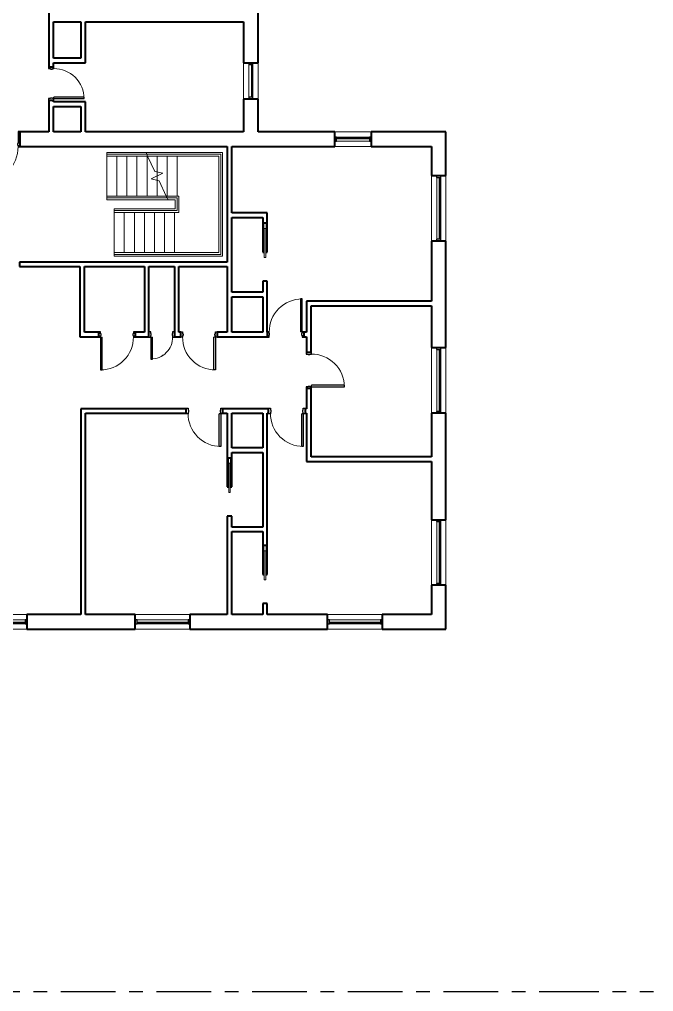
# Model space of a CAD drawing. Header units: inches. Extents: x -1361 to 84, y -1428 to 792.
# Drawn here: x -611 to 84, y -1174 to -106 of the extents above; entities that cross this region are included whole.
import ezdxf

# ---------------------------------------------------------------- set-up
doc = ezdxf.new("R2010")
doc.units = ezdxf.units.IN
doc.header["$MEASUREMENT"] = 0
doc.linetypes.add('Grid Line', pattern=[105, 60, -15, 15, -15])
for name, color, linetype, lineweight in [('A-DOOR', 31, 'Continuous', 15), ('A-DOOR-FRAM', 31, 'Continuous', 25), ('A-FLOR-HRAL', 11, 'Continuous', 9), ('A-GLAZ-CURT', 52, 'Continuous', 9), ('A-GLAZ-CWMG', 51, 'Continuous', 9), ('I-WALL', 2, 'Continuous', 15), ('S-GRID', 1, 'Continuous', 9), ('S-STRS', 31, 'Continuous', 9), ('S-STRS-MBND', 31, 'Continuous', 9)]:
    doc.layers.add(name, color=color, linetype=linetype, lineweight=lineweight)

# ---------------------------------------------------------------- blocks, each defined once
blk = doc.blocks.new('Door-Single_CE_ - HM Door-2_ HM Frame-5121650-LEVEL 2 Map Export')
at = {"layer": 'A-DOOR'}
for p, q in [((16.25, -39), (16.25, -3)), ((16.25, -3), (18, -3)), ((18, -3), (18, -39)), ((18, -39), (16.25, -39))]:
    blk.add_line(p, q, dxfattribs=at)
at = {"layer": 'A-DOOR', "lineweight": 25}
for p, q in [((16.25, -39), (16.25, -3)), ((18, -3), (16.25, -3)), ((18, -3), (18, -39)), ((18, -39), (16.25, -39))]:
    blk.add_line(p, q, dxfattribs=at)
at = {"layer": 'A-DOOR', "lineweight": 9}
blk.add_arc((18, -3), 36, 179.5, 270, dxfattribs=at)
blk.add_arc((18, -3), 36, 179.5, 270, dxfattribs=at)
blk.add_arc((18, -3), 36, 179.5, 270, dxfattribs=at)
blk.add_arc((18, -3), 36, 179.5, 270, dxfattribs=at)
at = {"layer": 'A-DOOR-FRAM'}
for p, q in [((-20, 3), (-18, 3)), ((-20, -3), (-20, 3)), ((-18, 3), (-18, 0.75)), ((-18, 0.75), (-17.5, 0.75)), ((-17.5, 0.75), (-17.5, -1.25)), ((17.5, 0.75), (18, 0.75)), ((17.5, -1.25), (17.5, 0.75)), ((18, 3), (20, 3)), ((18, 0.75), (18, 3)), ((20, 3), (20, -3)), ((-18, -3), (-20, -3)), ((-18, -1.25), (-18, -3)), ((-17.5, -1.25), (-18, -1.25)), ((18, -1.25), (17.5, -1.25)), ((18, -3), (18, -1.25)), ((20, -3), (18, -3))]:
    blk.add_line(p, q, dxfattribs=at)
blk = doc.blocks.new('Door-Single_CE_ - HM Door-2_ HM Frame-5139876-LEVEL 2 Map Export')
at = {"layer": 'A-DOOR'}
for p, q in [((18, 39), (16.25, 39)), ((16.25, 39), (16.25, 3)), ((18, 3), (18, 39)), ((16.25, 3), (18, 3))]:
    blk.add_line(p, q, dxfattribs=at)
at = {"layer": 'A-DOOR', "lineweight": 25}
for p, q in [((18, 39), (16.25, 39)), ((16.25, 39), (16.25, 3)), ((18, 3), (18, 39)), ((18, 3), (16.25, 3))]:
    blk.add_line(p, q, dxfattribs=at)
at = {"layer": 'A-DOOR', "lineweight": 9}
blk.add_arc((18, 3), 36, 90, 180.5, dxfattribs=at)
blk.add_arc((18, 3), 36, 90, 180.5, dxfattribs=at)
blk.add_arc((18, 3), 36, 90, 180.5, dxfattribs=at)
blk.add_arc((18, 3), 36, 90, 180.5, dxfattribs=at)
at = {"layer": 'A-DOOR-FRAM'}
for p, q in [((-18, 3), (-20, 3)), ((-20, 3), (-20, -3)), ((-18, 1.25), (-18, 3)), ((-17.5, 1.25), (-18, 1.25)), ((-17.5, -0.75), (-17.5, 1.25)), ((18, 1.25), (17.5, 1.25)), ((17.5, 1.25), (17.5, -0.75)), ((20, 3), (18, 3)), ((18, 3), (18, 1.25)), ((20, -3), (20, 3)), ((-20, -3), (-18, -3)), ((-18, -3), (-18, -0.75)), ((-18, -0.75), (-17.5, -0.75)), ((17.5, -0.75), (18, -0.75)), ((18, -0.75), (18, -3)), ((18, -3), (20, -3))]:
    blk.add_line(p, q, dxfattribs=at)
blk = doc.blocks.new('Door-Single_CE_ - HM Door-2_ HM Frame-5183316-LEVEL 2 Map Export')
at = {"layer": 'A-DOOR'}
for p, q in [((16.5, 36), (14.75, 36)), ((14.75, 36), (14.75, 3)), ((16.5, 3), (16.5, 36)), ((14.75, 3), (16.5, 3))]:
    blk.add_line(p, q, dxfattribs=at)
at = {"layer": 'A-DOOR', "lineweight": 25}
for p, q in [((16.5, 36), (14.75, 36)), ((14.75, 36), (14.75, 3)), ((16.5, 3), (16.5, 36)), ((16.5, 3), (14.75, 3))]:
    blk.add_line(p, q, dxfattribs=at)
at = {"layer": 'A-DOOR', "lineweight": 9}
for end in [180.5, 180.5, 180.52223, 180.52223]:
    blk.add_arc((16.5, 3), 33, 90, end, dxfattribs=at)
at = {"layer": 'A-DOOR-FRAM'}
for p, q in [((-16.5, 3), (-18.5, 3)), ((-18.5, 3), (-18.5, -3)), ((-16.5, 1.25), (-16.5, 3)), ((-16, 1.25), (-16.5, 1.25)), ((-16, -0.75), (-16, 1.25)), ((16.5, 1.25), (16, 1.25)), ((16, 1.25), (16, -0.75)), ((18.5, 3), (16.5, 3)), ((16.5, 3), (16.5, 1.25)), ((18.5, -3), (18.5, 3)), ((-18.5, -3), (-16.5, -3)), ((-16.5, -3), (-16.5, -0.75)), ((-16.5, -0.75), (-16, -0.75)), ((16, -0.75), (16.5, -0.75)), ((16.5, -0.75), (16.5, -3)), ((16.5, -3), (18.5, -3))]:
    blk.add_line(p, q, dxfattribs=at)
blk = doc.blocks.new('Door-Single_CE_ - HM Door-2_ HM Frame-5154440-LEVEL 2 Map Export')
at = {"layer": 'A-DOOR'}
for p, q in [((19.5, 47.5), (17.75, 47.5)), ((17.75, 47.5), (17.75, 8.5)), ((19.5, 8.5), (19.5, 47.5)), ((17.75, 8.5), (19.5, 8.5))]:
    blk.add_line(p, q, dxfattribs=at)
at = {"layer": 'A-DOOR', "lineweight": 25}
for p, q in [((19.5, 47.5), (17.75, 47.5)), ((17.75, 47.5), (17.75, 8.5)), ((19.5, 8.5), (19.5, 47.5)), ((19.5, 8.5), (17.75, 8.5))]:
    blk.add_line(p, q, dxfattribs=at)
at = {"layer": 'A-DOOR', "lineweight": 9}
for end in [180.5, 180.5, 180.48038, 180.48038]:
    blk.add_arc((19.5, 8.5), 39, 90, end, dxfattribs=at)
at = {"layer": 'A-DOOR-FRAM'}
for p, q in [((-19.5, 8.5), (-21.5, 8.5)), ((-21.5, 8.5), (-21.5, -8.5)), ((-19.5, 6.75), (-19.5, 8.5)), ((-19, 6.75), (-19.5, 6.75)), ((-19.5, -8.5), (-19.5, 4.75)), ((-19.5, 4.75), (-19, 4.75)), ((-19, 4.75), (-19, 6.75)), ((19.5, 6.75), (19, 6.75)), ((19, 6.75), (19, 4.75)), ((19, 4.75), (19.5, 4.75)), ((21.5, 8.5), (19.5, 8.5)), ((19.5, 8.5), (19.5, 6.75)), ((19.5, 4.75), (19.5, -8.5)), ((21.5, -8.5), (21.5, 8.5)), ((-21.5, -8.5), (-19.5, -8.5)), ((19.5, -8.5), (21.5, -8.5))]:
    blk.add_line(p, q, dxfattribs=at)
blk = doc.blocks.new('Railing - Railing-5200160-LEVEL 2 Map Export')
at = {"layer": 'A-FLOR-HRAL'}
for p, q in [((-450.3, -300.2), (-438.5, -300.2)), ((-449.3, -302.2), (-438.5, -302.2)), ((-438.5, -300.2), (-436.5, -300.2)), ((-438.5, -302.2), (-438.5, -316.2)), ((-436.5, -300.2), (-436.5, -318.2)), ((-507.4, -318.2), (-507.4, -316.2)), ((-441.4, -316.2), (-507.4, -316.2)), ((-441.4, -318.2), (-507.4, -318.2)), ((-438.5, -316.2), (-441.4, -316.2)), ((-436.5, -318.2), (-441.4, -318.2))]:
    blk.add_line(p, q, dxfattribs=at)
blk = doc.blocks.new('Railing - Railing-5200164-LEVEL 2 Map Export')
at = {"layer": 'A-FLOR-HRAL'}
for p, q in [((-471.7, -254.2), (-438.5, -254.2)), ((-470.8, -256.2), (-438.5, -256.2)), ((-438.5, -254.2), (-390.5, -254.2)), ((-438.5, -256.2), (-392.5, -256.2)), ((-392.5, -256.2), (-392.5, -362.2)), ((-390.5, -254.2), (-390.5, -364.2)), ((-507.4, -364.2), (-507.4, -362.2)), ((-441.4, -362.2), (-507.4, -362.2)), ((-392.5, -362.2), (-441.4, -362.2)), ((-441.4, -364.2), (-507.4, -364.2)), ((-390.5, -364.2), (-441.4, -364.2))]:
    blk.add_line(p, q, dxfattribs=at)
blk = doc.blocks.new('Railing - Railing-5200195-LEVEL 2 Map Export')
at = {"layer": 'A-FLOR-HRAL'}
for p, q in [((-515.5, -300.2), (-450.3, -300.2)), ((-515.5, -302.2), (-515.5, -300.2)), ((-515.5, -302.2), (-449.3, -302.2)), ((-449.3, -302.2), (-450.3, -300.2))]:
    blk.add_line(p, q, dxfattribs=at)
blk = doc.blocks.new('Railing - Railing-5200199-LEVEL 2 Map Export')
at = {"layer": 'A-FLOR-HRAL'}
for p, q in [((-515.5, -254.2), (-471.7, -254.2)), ((-515.5, -256.2), (-515.5, -254.2)), ((-515.5, -256.2), (-470.8, -256.2)), ((-470.8, -256.2), (-471.7, -254.2))]:
    blk.add_line(p, q, dxfattribs=at)
blk = doc.blocks.new('Door-Pocket-Single - Single Pocket Door-5172794-LEVEL 2 Map Export')
at = {"layer": 'A-DOOR'}
for p, q in [((-10, 0.75), (-42, 0.75)), ((-42, 0.75), (-42, -0.75)), ((-10, -0.75), (-10, 0.75)), ((-42, -0.75), (-10, -0.75))]:
    blk.add_line(p, q, dxfattribs=at)
blk = doc.blocks.new('Door-Single_CE_ - WD Door-2_ WD Frame-5215058-LEVEL 2 Map Export')
at = {"layer": 'A-DOOR'}
for p, q in [((12, 27), (10, 27)), ((10, 27), (10, 3)), ((12, 3), (12, 27)), ((10, 3), (12, 3))]:
    blk.add_line(p, q, dxfattribs=at)
at = {"layer": 'A-DOOR', "lineweight": 25}
for p, q in [((12, 27), (10, 27)), ((10, 27), (10, 3)), ((12, 3), (12, 27)), ((12, 3), (10, 3))]:
    blk.add_line(p, q, dxfattribs=at)
at = {"layer": 'A-DOOR', "lineweight": 9}
for end in [180.5, 180.5, 180.6124, 180.6124]:
    blk.add_arc((12, 3), 24, 90, end, dxfattribs=at)
at = {"layer": 'A-DOOR-FRAM'}
for p, q in [((-12, 3), (-14, 3)), ((-14, 3), (-14, -3)), ((-12, 1), (-12, 3)), ((-11.5, 1), (-12, 1)), ((-11.5, -1), (-11.5, 1)), ((12, 1), (11.5, 1)), ((11.5, 1), (11.5, -1)), ((14, 3), (12, 3)), ((12, 3), (12, 1)), ((14, -3), (14, 3)), ((-14, -3), (-12, -3)), ((-12, -3), (-12, -1)), ((-12, -1), (-11.5, -1)), ((11.5, -1), (12, -1)), ((12, -1), (12, -3)), ((12, -3), (14, -3))]:
    blk.add_line(p, q, dxfattribs=at)
blk = doc.blocks.new('System Panel - zGlazed-5218104-LEVEL 2 Map Export')
at = {"layer": 'A-GLAZ-CURT', "lineweight": 15}
for p, q in [((18, -0.5), (-18, -0.5)), ((-18, -0.5), (-18, -1.5)), ((-18, -1.5), (18, -1.5)), ((18, -1.5), (18, -0.5))]:
    blk.add_line(p, q, dxfattribs=at)
blk = doc.blocks.new('Rectangular Mullion - 4 1_2_ x 2_ Rectangular_CE_-5163835-LEVEL 2 Map Export')
at = {"layer": 'A-GLAZ-CWMG'}
for p, q in [((-359.8, 321.8), (-359.8, 285.8)), ((-355.3, 321.8), (-355.3, 285.8))]:
    blk.add_line(p, q, dxfattribs=at)
blk = doc.blocks.new('Rectangular Mullion - 4 1_2_ x 2_ Rectangular_CE_-5218101-LEVEL 2 Map Export')
at = {"layer": 'A-GLAZ-CWMG', "lineweight": 25}
for p, q in [((-2, 2.25), (0, 2.25)), ((-2, -2.25), (-2, 2.25)), ((0, 2.25), (0, -2.25)), ((0, -2.25), (-2, -2.25))]:
    blk.add_line(p, q, dxfattribs=at)
blk = doc.blocks.new('Rectangular Mullion - 4 1_2_ x 2_ Rectangular_CE_-5218102-LEVEL 2 Map Export')
at = {"layer": 'A-GLAZ-CWMG', "lineweight": 25}
for p, q in [((0, 2.25), (-2, 2.25)), ((-2, 2.25), (-2, -2.25)), ((0, -2.25), (0, 2.25)), ((-2, -2.25), (0, -2.25))]:
    blk.add_line(p, q, dxfattribs=at)
blk = doc.blocks.new('System Panel - zGlazed-5229311-LEVEL 2 Map Export')
at = {"layer": 'A-GLAZ-CURT', "lineweight": 15}
for p, q in [((34, -0.5), (-34, -0.5)), ((-34, -0.5), (-34, -1.5)), ((-34, -1.5), (34, -1.5)), ((34, -1.5), (34, -0.5))]:
    blk.add_line(p, q, dxfattribs=at)
blk = doc.blocks.new('Rectangular Mullion - 4 1_2_ x 2_ Rectangular_CE_-5229025-LEVEL 2 Map Export')
at = {"layer": 'A-GLAZ-CWMG'}
for p, q in [((-153.6, -657.7), (-153.6, -725.7)), ((-149.1, -657.7), (-149.1, -725.7))]:
    blk.add_line(p, q, dxfattribs=at)
blk = doc.blocks.new('System Panel - zGlazed-5221513-LEVEL 2 Map Export')
at = {"layer": 'A-GLAZ-CURT', "lineweight": 15}
for p, q in [((18, 1.5), (-18, 1.5)), ((-18, 1.5), (-18, 0.5)), ((-18, 0.5), (18, 0.5)), ((18, 0.5), (18, 1.5))]:
    blk.add_line(p, q, dxfattribs=at)
blk = doc.blocks.new('Rectangular Mullion - 4 1_2_ x 2_ Rectangular_CE_-5221512-LEVEL 2 Map Export')
at = {"layer": 'A-GLAZ-CWMG'}
for p, q in [((-227.5, -235.5), (-263.5, -235.5)), ((-227.5, -240), (-263.5, -240))]:
    blk.add_line(p, q, dxfattribs=at)
blk = doc.blocks.new('Rectangular Mullion - 4 1_2_ x 2_ Rectangular_CE_-5218122-LEVEL 2 Map Export')
at = {"layer": 'A-GLAZ-CWMG', "lineweight": 25}
for p, q in [((-2, 2.25), (0, 2.25)), ((-2, -2.25), (-2, 2.25)), ((0, 2.25), (0, -2.25)), ((0, -2.25), (-2, -2.25))]:
    blk.add_line(p, q, dxfattribs=at)
blk = doc.blocks.new('Rectangular Mullion - 4 1_2_ x 2_ Rectangular_CE_-5218123-LEVEL 2 Map Export')
at = {"layer": 'A-GLAZ-CWMG', "lineweight": 25}
for p, q in [((0, 2.25), (-2, 2.25)), ((-2, 2.25), (-2, -2.25)), ((0, -2.25), (0, 2.25)), ((-2, -2.25), (0, -2.25))]:
    blk.add_line(p, q, dxfattribs=at)
blk = doc.blocks.new('System Panel - zGlazed-5230621-LEVEL 2 Map Export')
at = {"layer": 'A-GLAZ-CURT', "lineweight": 15}
for p, q in [((28, 1.5), (-28, 1.5)), ((-28, 1.5), (-28, 0.5)), ((-28, 0.5), (28, 0.5)), ((28, 0.5), (28, 1.5))]:
    blk.add_line(p, q, dxfattribs=at)
blk = doc.blocks.new('Rectangular Mullion - 4 1_2_ x 2_ Rectangular_CE_-5230058-LEVEL 2 Map Export')
at = {"layer": 'A-GLAZ-CWMG'}
for p, q in [((-271.4, -765.5), (-215.4, -765.5)), ((-271.4, -770), (-215.4, -770))]:
    blk.add_line(p, q, dxfattribs=at)

msp = doc.modelspace()

# ---------------------------------------------------------------- linework, layer by layer
at = {"layer": 'I-WALL', "lineweight": 40}
for p, q in [((-579.1, -62.7), (-579.1, -158.2)), ((-349.5, -153.7), (-349.5, -71.2)), ((-574.1, -108.7), (-544.1, -108.7)), ((-574.1, -148.7), (-574.1, -108.7)), ((-544.1, -108.7), (-544.1, -148.7)), ((-539.1, -108.7), (-365.5, -108.7)), ((-539.1, -153.7), (-539.1, -108.7)), ((-365.5, -108.7), (-365.5, -153.7)), ((-544.1, -148.7), (-574.1, -148.7)), ((-579.1, -158.2), (-574.1, -158.2)), ((-574.1, -158.2), (-574.1, -153.7)), ((-574.1, -153.7), (-539.1, -153.7)), ((-365.5, -153.7), (-349.5, -153.7)), ((-574.1, -195.2), (-579.1, -195.2)), ((-579.1, -195.2), (-579.1, -229.7)), ((-574.1, -196.7), (-574.1, -195.2)), ((-539.1, -196.7), (-574.1, -196.7)), ((-574.1, -229.7), (-574.1, -201.7)), ((-574.1, -201.7), (-544.1, -201.7)), ((-544.1, -201.7), (-544.1, -229.7)), ((-539.1, -229.7), (-539.1, -196.7)), ((-365.5, -193.7), (-365.5, -229.7)), ((-349.5, -193.7), (-365.5, -193.7)), ((-349.5, -229.7), (-349.5, -193.7)), ((-579.1, -229.7), (-611, -229.7)), ((-611, -229.7), (-611, -245.7)), ((-544.1, -229.7), (-574.1, -229.7)), ((-365.5, -229.7), (-539.1, -229.7)), ((-265.5, -229.7), (-349.5, -229.7)), ((-265.5, -245.7), (-265.5, -229.7)), ((-143.4, -229.7), (-225.5, -229.7)), ((-225.5, -229.7), (-225.5, -245.7)), ((-143.4, -277.7), (-143.4, -229.7)), ((-611, -245.7), (-383.5, -245.7)), ((-383.5, -245.7), (-383.5, -372.7)), ((-378.5, -318.7), (-378.5, -245.7)), ((-378.5, -245.7), (-265.5, -245.7)), ((-225.5, -245.7), (-159.4, -245.7)), ((-159.4, -245.7), (-159.4, -277.7)), ((-159.4, -277.7), (-143.4, -277.7)), ((-339.5, -318.7), (-378.5, -318.7)), ((-339.5, -361.7), (-339.5, -318.7)), ((-378.5, -405.7), (-378.5, -323.7)), ((-378.5, -323.7), (-344.5, -323.7)), ((-344.5, -323.7), (-344.5, -361.7)), ((-343.5, -361.7), (-343.5, -329.7)), ((-343.5, -329.7), (-340.5, -329.7)), ((-340.5, -329.7), (-340.5, -361.7)), ((-159.4, -349.7), (-159.4, -415.7)), ((-143.4, -349.7), (-159.4, -349.7)), ((-143.4, -466.7), (-143.4, -349.7)), ((-344.5, -361.7), (-343.5, -361.7)), ((-340.5, -361.7), (-339.5, -361.7)), ((-383.5, -372.7), (-611.5, -372.7)), ((-611.5, -372.7), (-611.5, -377.7)), ((-611.5, -377.7), (-545.1, -377.7)), ((-545.1, -377.7), (-545.1, -454.7)), ((-540.1, -449.7), (-540.1, -377.7)), ((-540.1, -377.7), (-474.4, -377.7)), ((-474.4, -377.7), (-474.4, -449.7)), ((-469.4, -377.7), (-441.4, -377.7)), ((-469.4, -454.7), (-469.4, -377.7)), ((-441.4, -377.7), (-441.4, -454.7)), ((-436.4, -377.7), (-383.5, -377.7)), ((-436.4, -449.7), (-436.4, -377.7)), ((-383.5, -377.7), (-383.5, -449.7)), ((-339.5, -393.7), (-344.5, -393.7)), ((-344.5, -393.7), (-344.5, -405.7)), ((-339.5, -449.7), (-339.5, -393.7)), ((-344.5, -405.7), (-378.5, -405.7)), ((-378.5, -449.7), (-378.5, -410.7)), ((-378.5, -410.7), (-344.5, -410.7)), ((-344.5, -410.7), (-344.5, -449.7)), ((-296.4, -415.7), (-296.4, -449.7)), ((-159.4, -415.7), (-296.4, -415.7)), ((-291.4, -471.7), (-291.4, -420.7)), ((-291.4, -420.7), (-159.4, -420.7)), ((-159.4, -420.7), (-159.4, -466.7)), ((-545.1, -454.7), (-524.4, -454.7)), ((-524.4, -449.7), (-540.1, -449.7)), ((-524.4, -454.7), (-524.4, -449.7)), ((-474.4, -449.7), (-484.4, -449.7)), ((-484.4, -449.7), (-484.4, -454.7)), ((-484.4, -454.7), (-469.4, -454.7)), ((-441.4, -454.7), (-434.5, -454.7)), ((-434.5, -449.7), (-436.4, -449.7)), ((-434.5, -454.7), (-434.5, -449.7)), ((-383.5, -449.7), (-394.5, -449.7)), ((-394.5, -449.7), (-394.5, -454.7)), ((-394.5, -454.7), (-339.4, -454.7)), ((-344.5, -449.7), (-378.5, -449.7)), ((-339.4, -449.7), (-339.5, -449.7)), ((-339.4, -454.7), (-339.4, -449.7)), ((-296.4, -449.7), (-299.4, -449.7)), ((-299.4, -449.7), (-299.4, -454.7)), ((-299.4, -454.7), (-296.4, -454.7)), ((-296.4, -454.7), (-296.4, -471.7)), ((-159.4, -466.7), (-143.4, -466.7)), ((-296.4, -471.7), (-291.4, -471.7)), ((-291.4, -511.7), (-296.4, -511.7)), ((-296.4, -511.7), (-296.4, -533.7)), ((-291.4, -586.7), (-291.4, -511.7)), ((-428.5, -533.7), (-544.1, -533.7)), ((-544.1, -533.7), (-544.1, -759.7)), ((-428.5, -538.7), (-428.5, -533.7)), ((-338, -533.7), (-388.5, -533.7)), ((-388.5, -533.7), (-388.5, -538.7)), ((-338, -538.7), (-338, -533.7)), ((-296.4, -533.7), (-298, -533.7)), ((-298, -533.7), (-298, -538.7)), ((-539.1, -538.7), (-428.5, -538.7)), ((-539.1, -759.7), (-539.1, -538.7)), ((-388.5, -538.7), (-383.5, -538.7)), ((-383.5, -538.7), (-383.5, -619.7)), ((-378.5, -538.7), (-344.5, -538.7)), ((-378.5, -576.7), (-378.5, -538.7)), ((-344.5, -538.7), (-344.5, -576.7)), ((-339.5, -538.7), (-338, -538.7)), ((-339.5, -715.7), (-339.5, -538.7)), ((-298, -538.7), (-296.4, -538.7)), ((-296.4, -538.7), (-296.4, -591.7)), ((-159.4, -538.7), (-159.4, -586.7)), ((-143.4, -538.7), (-159.4, -538.7)), ((-143.4, -655.7), (-143.4, -538.7)), ((-344.5, -576.7), (-378.5, -576.7)), ((-378.5, -619.7), (-378.5, -581.7)), ((-378.5, -581.7), (-344.5, -581.7)), ((-344.5, -581.7), (-344.5, -663.7)), ((-159.4, -586.7), (-291.4, -586.7)), ((-382.5, -619.7), (-382.5, -587.7)), ((-382.5, -587.7), (-379.5, -587.7)), ((-379.5, -587.7), (-379.5, -619.7)), ((-296.4, -591.7), (-159.4, -591.7)), ((-159.4, -591.7), (-159.4, -655.7)), ((-383.5, -619.7), (-382.5, -619.7)), ((-379.5, -619.7), (-378.5, -619.7)), ((-378.5, -651.7), (-383.5, -651.7)), ((-383.5, -651.7), (-383.5, -759.7)), ((-378.5, -663.7), (-378.5, -651.7)), ((-159.4, -655.7), (-143.4, -655.7)), ((-344.5, -663.7), (-378.5, -663.7)), ((-378.5, -759.7), (-378.5, -668.7)), ((-378.5, -668.7), (-344.5, -668.7)), ((-344.5, -668.7), (-344.5, -715.7)), ((-343.5, -715.7), (-343.5, -683.7)), ((-343.5, -683.7), (-340.5, -683.7)), ((-340.5, -683.7), (-340.5, -715.7)), ((-344.5, -715.7), (-343.5, -715.7)), ((-340.5, -715.7), (-339.5, -715.7)), ((-159.4, -727.7), (-159.4, -759.7)), ((-143.4, -727.7), (-159.4, -727.7)), ((-143.4, -775.7), (-143.4, -727.7)), ((-339.5, -747.7), (-344.5, -747.7)), ((-344.5, -747.7), (-344.5, -759.7)), ((-339.5, -759.7), (-339.5, -747.7)), ((-544.1, -759.7), (-603.4, -759.7)), ((-603.4, -759.7), (-603.4, -775.7)), ((-484.4, -759.7), (-539.1, -759.7)), ((-484.4, -775.7), (-484.4, -759.7)), ((-383.5, -759.7), (-424.4, -759.7)), ((-424.4, -759.7), (-424.4, -775.7)), ((-344.5, -759.7), (-378.5, -759.7)), ((-273.4, -759.7), (-339.5, -759.7)), ((-273.4, -775.7), (-273.4, -759.7)), ((-159.4, -759.7), (-213.4, -759.7)), ((-213.4, -759.7), (-213.4, -775.7)), ((-603.4, -775.7), (-484.4, -775.7)), ((-424.4, -775.7), (-273.4, -775.7)), ((-213.4, -775.7), (-143.4, -775.7))]:
    msp.add_line(p, q, dxfattribs=at)
at = {"layer": 'I-WALL'}
for p, q in [((-365.5, -193.7), (-365.5, -153.7)), ((-349.5, -153.7), (-349.5, -193.7)), ((-265.5, -229.7), (-225.5, -229.7)), ((-225.5, -245.7), (-265.5, -245.7)), ((-159.4, -349.7), (-159.4, -277.7)), ((-143.4, -277.7), (-143.4, -349.7)), ((-159.4, -538.7), (-159.4, -466.7)), ((-143.4, -466.7), (-143.4, -538.7)), ((-159.4, -727.7), (-159.4, -655.7)), ((-143.4, -655.7), (-143.4, -727.7)), ((-663.4, -759.7), (-603.4, -759.7)), ((-484.4, -759.7), (-424.4, -759.7)), ((-273.4, -759.7), (-213.4, -759.7)), ((-603.4, -775.7), (-663.4, -775.7)), ((-424.4, -775.7), (-484.4, -775.7)), ((-213.4, -775.7), (-273.4, -775.7))]:
    msp.add_line(p, q, dxfattribs=at)
at = {"layer": 'S-GRID', "linetype": 'Grid Line', "lineweight": 25}
for p, q in [((-1196, -1173.9), (-35.6, -1173.9)), ((-35.6, -1173.9), (84.4, -1173.9))]:
    msp.add_line(p, q, dxfattribs=at)
at = {"layer": 'S-STRS'}
for p, q in [((-515.5, -252.2), (-515.5, -254.2)), ((-515.5, -252.2), (-472.6, -252.2)), ((-515.5, -256.2), (-515.5, -300.2)), ((-504.5, -256.2), (-504.5, -300.2)), ((-493.5, -256.2), (-493.5, -300.2)), ((-482.5, -256.2), (-482.5, -300.2)), ((-472.6, -252.2), (-436.2, -252.2)), ((-471.5, -256.2), (-471.5, -300.2)), ((-460.5, -256.2), (-460.5, -273.7)), ((-449.5, -256.2), (-449.5, -300.2)), ((-438.5, -256.2), (-438.5, -300.2)), ((-388.5, -252.2), (-436.2, -252.2)), ((-388.5, -366.2), (-388.5, -252.2)), ((-460.5, -273.7), (-460.5, -278.2)), ((-460.5, -278.2), (-460.5, -282.7)), ((-460.5, -282.7), (-460.5, -300.2)), ((-515.5, -302.2), (-515.5, -304.2)), ((-515.5, -304.2), (-448.4, -304.2)), ((-448.4, -304.2), (-440.5, -304.2)), ((-440.5, -304.2), (-440.5, -314.2)), ((-507.4, -314.2), (-507.4, -316.2)), ((-440.5, -314.2), (-507.4, -314.2)), ((-507.4, -362.2), (-507.4, -318.2)), ((-496.4, -362.2), (-496.4, -318.2)), ((-485.4, -362.2), (-485.4, -318.2)), ((-474.4, -362.2), (-474.4, -318.2)), ((-463.4, -362.2), (-463.4, -318.2)), ((-452.4, -362.2), (-452.4, -318.2)), ((-441.4, -362.2), (-441.4, -318.2)), ((-507.4, -364.2), (-507.4, -366.2)), ((-432.7, -366.2), (-507.4, -366.2)), ((-432.7, -366.2), (-388.5, -366.2))]:
    msp.add_line(p, q, dxfattribs=at)
at = {"layer": 'S-STRS-MBND'}
for p, q in [((-471.7, -254.2), (-472.6, -252.2)), ((-462.9, -273.1), (-470.8, -256.2)), ((-466.9, -281.2), (-454.1, -275.2)), ((-454.1, -275.2), (-462.9, -273.1)), ((-458.1, -283.3), (-466.9, -281.2)), ((-450.3, -300.2), (-458.1, -283.3)), ((-448.4, -304.2), (-449.3, -302.2))]:
    msp.add_line(p, q, dxfattribs=at)

# ---------------------------------------------------------------- block references
at = {"layer": 'A-DOOR', "lineweight": 9}
for name, p, rotation in [('Door-Single_CE_ - HM Door-2_ HM Frame-5183316-LEVEL 2 Map Export', (-576.6, -176.7), 269.9999999999997), ('Door-Single_CE_ - HM Door-2_ HM Frame-5154440-LEVEL 2 Map Export', (-632.5, -237.7), 180), ('Door-Single_CE_ - HM Door-2_ HM Frame-5139876-LEVEL 2 Map Export', (-504.4, -452.2), 180), ('Door-Single_CE_ - WD Door-2_ WD Frame-5215058-LEVEL 2 Map Export', (-455.4, -452.2), 180), ('Door-Single_CE_ - HM Door-2_ HM Frame-5139876-LEVEL 2 Map Export', (-293.9, -491.7), 269.9999999999999)]:
    msp.add_blockref(name, p, dxfattribs=dict(at, rotation=rotation))
at = {"layer": 'A-DOOR', "rotation": 269.9999999999997}
for p in [(-342, -377.7), (-381, -635.7), (-342, -731.7)]:
    msp.add_blockref('Door-Pocket-Single - Single Pocket Door-5172794-LEVEL 2 Map Export', p, dxfattribs=at)
at = {"layer": 'A-DOOR', "lineweight": 9}
for name, p in [('Door-Single_CE_ - HM Door-2_ HM Frame-5139876-LEVEL 2 Map Export', (-319.4, -452.2)), ('Door-Single_CE_ - HM Door-2_ HM Frame-5121650-LEVEL 2 Map Export', (-414.5, -452.2)), ('Door-Single_CE_ - HM Door-2_ HM Frame-5121650-LEVEL 2 Map Export', (-408.5, -536.2)), ('Door-Single_CE_ - HM Door-2_ HM Frame-5121650-LEVEL 2 Map Export', (-318, -536.2))]:
    msp.add_blockref(name, p, dxfattribs=at)
at = {"layer": 'A-FLOR-HRAL'}
for name in ['Railing - Railing-5200199-LEVEL 2 Map Export', 'Railing - Railing-5200164-LEVEL 2 Map Export', 'Railing - Railing-5200195-LEVEL 2 Map Export', 'Railing - Railing-5200160-LEVEL 2 Map Export']:
    msp.add_blockref(name, (0, 0), dxfattribs=at)
at = {"layer": 'A-GLAZ-CURT'}
for name, p, rotation in [('System Panel - zGlazed-5218104-LEVEL 2 Map Export', (-357.5, -173.7), 89.99999999999969), ('System Panel - zGlazed-5229311-LEVEL 2 Map Export', (-151.4, -313.7), 89.99999999999972), ('System Panel - zGlazed-5229311-LEVEL 2 Map Export', (-151.4, -502.7), 89.99999999999972), ('System Panel - zGlazed-5229311-LEVEL 2 Map Export', (-151.4, -691.7), 89.99999999999972), ('System Panel - zGlazed-5230621-LEVEL 2 Map Export', (-633.4, -767.7), 180), ('System Panel - zGlazed-5230621-LEVEL 2 Map Export', (-454.4, -767.7), 180), ('System Panel - zGlazed-5230621-LEVEL 2 Map Export', (-243.4, -767.7), 180)]:
    msp.add_blockref(name, p, dxfattribs=dict(at, rotation=rotation))
msp.add_blockref('System Panel - zGlazed-5221513-LEVEL 2 Map Export', (-245.5, -237.7), dxfattribs=at)
at = {"layer": 'A-GLAZ-CWMG', "extrusion": (0, 0, -1)}
for name, p, rotation in [('Rectangular Mullion - 4 1_2_ x 2_ Rectangular_CE_-5218101-LEVEL 2 Map Export', (357.5, -153.7), 90.00000000000031), ('Rectangular Mullion - 4 1_2_ x 2_ Rectangular_CE_-5218122-LEVEL 2 Map Export', (225.5, -237.7), 180), ('Rectangular Mullion - 4 1_2_ x 2_ Rectangular_CE_-5218101-LEVEL 2 Map Export', (151.4, -277.7), 90.0000000000003), ('Rectangular Mullion - 4 1_2_ x 2_ Rectangular_CE_-5218101-LEVEL 2 Map Export', (151.4, -466.7), 90.0000000000003), ('Rectangular Mullion - 4 1_2_ x 2_ Rectangular_CE_-5218101-LEVEL 2 Map Export', (151.4, -655.7), 90.0000000000003)]:
    msp.add_blockref(name, p, dxfattribs=dict(at, rotation=rotation))
at = {"layer": 'A-GLAZ-CWMG'}
for name, p in [('Rectangular Mullion - 4 1_2_ x 2_ Rectangular_CE_-5163835-LEVEL 2 Map Export', (0, -477.5)), ('Rectangular Mullion - 4 1_2_ x 2_ Rectangular_CE_-5221512-LEVEL 2 Map Export', (0, 0)), ('Rectangular Mullion - 4 1_2_ x 2_ Rectangular_CE_-5229025-LEVEL 2 Map Export', (0, 378)), ('Rectangular Mullion - 4 1_2_ x 2_ Rectangular_CE_-5229025-LEVEL 2 Map Export', (0, 189)), ('Rectangular Mullion - 4 1_2_ x 2_ Rectangular_CE_-5229025-LEVEL 2 Map Export', (0, 0)), ('Rectangular Mullion - 4 1_2_ x 2_ Rectangular_CE_-5230058-LEVEL 2 Map Export', (-390, 0)), ('Rectangular Mullion - 4 1_2_ x 2_ Rectangular_CE_-5218123-LEVEL 2 Map Export', (-603.4, -767.7)), ('Rectangular Mullion - 4 1_2_ x 2_ Rectangular_CE_-5230058-LEVEL 2 Map Export', (-211, 0)), ('Rectangular Mullion - 4 1_2_ x 2_ Rectangular_CE_-5218123-LEVEL 2 Map Export', (-424.4, -767.7)), ('Rectangular Mullion - 4 1_2_ x 2_ Rectangular_CE_-5230058-LEVEL 2 Map Export', (0, 0)), ('Rectangular Mullion - 4 1_2_ x 2_ Rectangular_CE_-5218123-LEVEL 2 Map Export', (-213.4, -767.7))]:
    msp.add_blockref(name, p, dxfattribs=at)
for name, p, rotation in [('Rectangular Mullion - 4 1_2_ x 2_ Rectangular_CE_-5218102-LEVEL 2 Map Export', (-357.5, -193.7), 269.9999999999997), ('Rectangular Mullion - 4 1_2_ x 2_ Rectangular_CE_-5218123-LEVEL 2 Map Export', (-265.5, -237.7), 180), ('Rectangular Mullion - 4 1_2_ x 2_ Rectangular_CE_-5218102-LEVEL 2 Map Export', (-151.4, -349.7), 269.9999999999997), ('Rectangular Mullion - 4 1_2_ x 2_ Rectangular_CE_-5218102-LEVEL 2 Map Export', (-151.4, -538.7), 269.9999999999997), ('Rectangular Mullion - 4 1_2_ x 2_ Rectangular_CE_-5218102-LEVEL 2 Map Export', (-151.4, -727.7), 269.9999999999997)]:
    msp.add_blockref(name, p, dxfattribs=dict(at, rotation=rotation))
at = {"layer": 'A-GLAZ-CWMG', "extrusion": (0, 0, -1)}
for p in [(484.4, -767.7), (273.4, -767.7)]:
    msp.add_blockref('Rectangular Mullion - 4 1_2_ x 2_ Rectangular_CE_-5218122-LEVEL 2 Map Export', p, dxfattribs=at)

doc.saveas('drawing.dxf')
